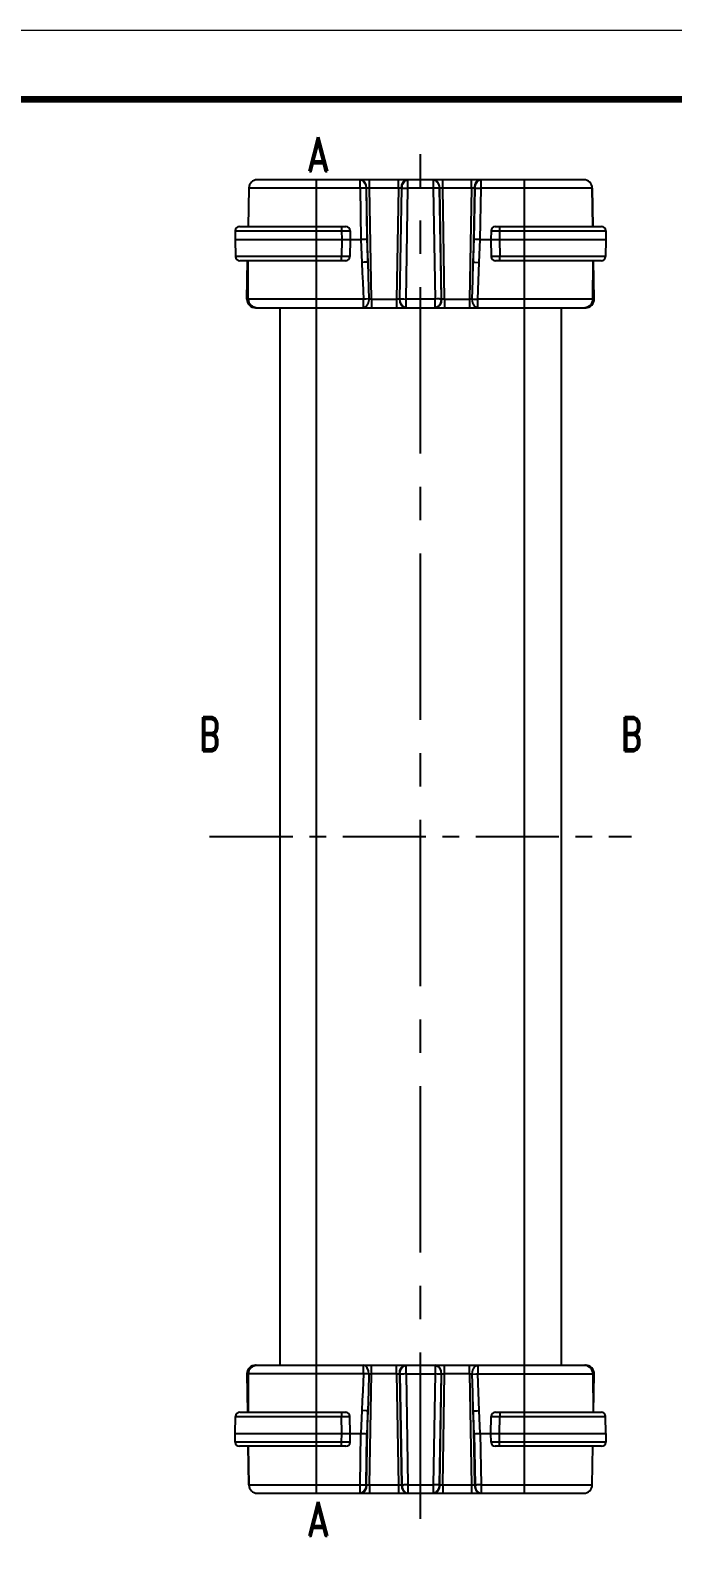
# Model space of a CAD drawing. Extents: x 2468 to 2936, y 274 to 599.
# Drawn here: x 2603.1 to 2678.4, y 419.9 to 599.2 of the extents above; entities that cross this region are included whole.
import ezdxf
from ezdxf.enums import TextEntityAlignment as Align

# ---------------------------------------------------------------- set-up
doc = ezdxf.new("R2010")
doc.units = 0
doc.header["$LTSCALE"] = 30.734
doc.linetypes.add('CENTER', pattern=[50.8, 31.75, -6.35, 6.35, -6.35])
doc.layers.get('0').update_dxf_attribs({"linetype": 'CONTINUOUS'})
doc.layers.add('from', color=7, linetype='CONTINUOUS', lineweight=13)
doc.layers.add('hatch', color=56, linetype='CONTINUOUS', lineweight=9)
doc.styles.add('ROMAND', font='romand.shx', dxfattribs={"width": 0.75, "bigfont": 'gbcbig.shx'})

msp = doc.modelspace()

# ---------------------------------------------------------------- linework, layer by layer
at = {"color": 1, "linetype": 'CENTER', "ltscale": 0.02}
msp.add_line((2648.817, 424.674), (2648.817, 584.674), dxfattribs=at)
at = {"color": 7, "linetype": 'Continuous'}
for p, q in [((2667.962, 581.674), (2629.671, 581.674)), ((2636.617, 427.674), (2636.617, 581.674)), ((2641.72, 581.674), (2641.935, 581.626)), ((2641.72, 580.691), (2641.72, 581.674)), ((2642.841, 580.691), (2642.841, 581.674)), ((2646.217, 580.691), (2646.217, 581.674)), ((2647.338, 580.691), (2647.338, 581.674)), ((2650.295, 581.674), (2650.417, 581.659)), ((2650.295, 581.674), (2650.295, 580.691)), ((2651.417, 580.691), (2651.417, 581.674)), ((2654.793, 580.691), (2654.793, 581.674)), ((2655.914, 580.691), (2655.914, 581.674)), ((2661.017, 427.674), (2661.017, 581.674)), ((2628.671, 580.691), (2628.593, 576.174)), ((2641.72, 580.691), (2628.671, 580.691)), ((2641.72, 580.691), (2641.825, 574.674)), ((2642.487, 580.698), (2642.221, 580.698)), ((2642.427, 580.698), (2642.532, 574.692)), ((2642.639, 572.015), (2642.487, 580.698)), ((2646.217, 580.691), (2642.841, 580.691)), ((2643.068, 567.691), (2642.841, 580.691)), ((2646.217, 580.691), (2645.99, 567.691)), ((2646.571, 580.698), (2646.344, 567.698)), ((2646.405, 567.698), (2646.631, 580.698)), ((2647.111, 567.691), (2647.338, 580.691)), ((2650.295, 580.691), (2647.338, 580.691)), ((2650.295, 580.691), (2650.522, 567.691)), ((2651.063, 580.698), (2650.795, 580.698)), ((2651.002, 580.698), (2651.229, 567.698)), ((2651.29, 567.698), (2651.063, 580.698)), ((2654.792, 580.691), (2651.417, 580.691)), ((2651.644, 567.691), (2651.417, 580.691)), ((2654.792, 580.691), (2654.566, 567.691)), ((2655.146, 580.698), (2654.995, 572.015)), ((2655.102, 574.692), (2655.207, 580.698)), ((2655.809, 574.674), (2655.914, 580.691)), ((2668.962, 580.691), (2655.914, 580.691)), ((2669.041, 576.174), (2668.962, 580.691)), ((2668.962, 580.691), (2669.041, 576.174)), ((2627.084, 575.682), (2627.067, 574.674)), ((2627.084, 575.682), (2639.549, 575.682)), ((2627.584, 576.174), (2640.049, 576.174)), ((2639.549, 576.174), (2639.549, 575.682)), ((2639.549, 575.682), (2639.567, 574.674)), ((2640.549, 575.682), (2640.567, 574.674)), ((2657.084, 575.682), (2657.067, 574.674)), ((2657.584, 576.174), (2670.049, 576.174)), ((2658.084, 575.682), (2658.067, 574.674)), ((2658.084, 576.174), (2658.084, 575.682)), ((2658.084, 575.682), (2670.549, 575.682)), ((2670.549, 575.682), (2670.567, 574.674)), ((2627.067, 574.674), (2641.825, 574.674)), ((2627.067, 574.674), (2627.102, 572.665)), ((2639.567, 574.674), (2639.532, 572.665)), ((2640.567, 574.674), (2640.532, 572.665)), ((2641.824, 574.674), (2641.932, 571.985)), ((2642.532, 574.692), (2642.639, 572.015)), ((2654.995, 572.015), (2655.102, 574.692)), ((2655.309, 574.687), (2655.102, 574.692)), ((2655.809, 574.674), (2655.309, 574.687)), ((2655.701, 571.985), (2655.809, 574.674)), ((2655.809, 574.674), (2670.567, 574.674)), ((2657.067, 574.674), (2657.102, 572.665)), ((2658.067, 574.674), (2658.102, 572.665)), ((2670.567, 574.674), (2670.532, 572.665)), ((2639.532, 572.665), (2627.102, 572.665)), ((2640.032, 572.174), (2627.602, 572.174)), ((2628.444, 567.691), (2628.523, 572.175)), ((2628.603, 567.668), (2628.579, 572.174)), ((2639.532, 572.174), (2639.532, 572.665)), ((2670.032, 572.174), (2657.602, 572.174)), ((2670.532, 572.665), (2658.102, 572.665)), ((2658.102, 572.174), (2658.102, 572.665)), ((2669.031, 567.668), (2669.054, 572.174)), ((2669.189, 567.691), (2669.111, 572.175)), ((2628.479, 567.695), (2628.444, 567.691)), ((2642.116, 567.668), (2628.603, 567.668)), ((2629.505, 566.674), (2629.243, 566.748)), ((2629.444, 566.674), (2668.189, 566.674)), ((2632.317, 566.674), (2632.317, 442.674)), ((2642.452, 567.684), (2642.116, 567.668)), ((2642.116, 566.674), (2642.116, 567.668)), ((2642.75, 567.698), (2642.452, 567.684)), ((2643.068, 567.691), (2645.99, 567.691)), ((2643.068, 567.691), (2643.068, 566.674)), ((2645.99, 567.691), (2645.99, 566.674)), ((2647.111, 566.674), (2646.889, 566.724)), ((2650.522, 567.691), (2647.111, 567.691)), ((2647.111, 566.674), (2647.111, 567.691)), ((2650.522, 566.674), (2650.522, 567.691)), ((2650.744, 566.724), (2650.522, 566.674)), ((2651.023, 567.698), (2651.29, 567.698)), ((2651.644, 567.691), (2654.566, 567.691)), ((2651.644, 567.691), (2651.644, 566.674)), ((2654.566, 567.691), (2654.566, 566.674)), ((2669.031, 567.668), (2655.518, 567.668)), ((2655.518, 566.674), (2655.518, 567.668)), ((2665.317, 566.674), (2665.317, 442.674)), ((2668.39, 566.748), (2668.129, 566.674)), ((2669.155, 567.695), (2669.189, 567.691)), ((2628.444, 441.656), (2628.523, 437.173)), ((2628.479, 441.652), (2628.444, 441.656)), ((2628.603, 441.679), (2628.579, 437.174)), ((2642.116, 441.679), (2628.603, 441.679)), ((2629.243, 442.599), (2629.505, 442.674)), ((2629.444, 442.674), (2668.189, 442.674)), ((2642.116, 441.679), (2642.116, 442.674)), ((2642.75, 441.649), (2642.698, 439.631)), ((2642.841, 428.656), (2643.068, 441.656)), ((2643.068, 441.656), (2643.068, 442.674)), ((2645.99, 441.656), (2643.068, 441.656)), ((2645.99, 441.656), (2645.99, 442.674)), ((2645.99, 441.656), (2646.217, 428.656)), ((2646.344, 441.649), (2646.571, 428.649)), ((2646.524, 441.649), (2646.344, 441.649)), ((2646.405, 441.649), (2646.631, 428.649)), ((2646.892, 442.624), (2647.111, 442.674)), ((2647.111, 441.656), (2647.111, 442.674)), ((2647.111, 441.656), (2647.338, 428.656)), ((2647.111, 441.656), (2650.522, 441.656)), ((2650.522, 441.656), (2650.295, 428.656)), ((2650.522, 442.674), (2650.522, 441.656)), ((2650.522, 442.674), (2650.744, 442.623)), ((2651.229, 441.649), (2651.002, 428.649)), ((2651.063, 428.649), (2651.29, 441.649)), ((2651.417, 428.656), (2651.644, 441.656)), ((2651.644, 441.656), (2651.644, 442.674)), ((2654.566, 441.656), (2651.644, 441.656)), ((2654.566, 441.656), (2654.566, 442.674)), ((2654.566, 441.656), (2654.793, 428.656)), ((2655.518, 442.674), (2655.518, 441.679)), ((2655.518, 441.679), (2669.031, 441.679)), ((2668.39, 442.599), (2668.129, 442.674)), ((2669.031, 441.679), (2669.054, 437.174)), ((2669.111, 437.173), (2669.189, 441.656)), ((2669.155, 441.652), (2669.189, 441.656)), ((2627.067, 434.674), (2627.102, 436.682)), ((2627.102, 436.682), (2639.532, 436.682)), ((2627.602, 437.174), (2640.032, 437.174)), ((2639.532, 437.174), (2639.532, 436.682)), ((2639.567, 434.674), (2639.532, 436.682)), ((2640.567, 434.674), (2640.532, 436.682)), ((2641.932, 437.363), (2641.824, 434.674)), ((2642.488, 428.649), (2642.639, 437.333)), ((2642.639, 437.333), (2642.532, 434.655)), ((2654.995, 437.333), (2655.146, 428.649)), ((2655.102, 434.655), (2654.995, 437.333)), ((2655.809, 434.674), (2655.701, 437.363)), ((2657.067, 434.674), (2657.102, 436.682)), ((2657.602, 437.174), (2670.032, 437.174)), ((2658.067, 434.674), (2658.102, 436.682)), ((2658.102, 437.174), (2658.102, 436.682)), ((2658.102, 436.682), (2670.532, 436.682)), ((2670.567, 434.674), (2670.532, 436.682)), ((2627.084, 433.665), (2627.067, 434.674)), ((2627.067, 434.674), (2641.825, 434.674)), ((2639.549, 433.665), (2639.567, 434.674)), ((2640.549, 433.665), (2640.567, 434.674)), ((2641.72, 428.656), (2641.825, 434.674)), ((2642.427, 428.649), (2642.532, 434.655)), ((2655.102, 434.655), (2655.207, 428.649)), ((2655.809, 434.674), (2655.914, 428.656)), ((2655.809, 434.674), (2670.567, 434.674)), ((2657.084, 433.665), (2657.067, 434.674)), ((2658.084, 433.665), (2658.067, 434.674)), ((2670.567, 434.674), (2670.549, 433.665)), ((2639.549, 433.665), (2627.084, 433.665)), ((2640.049, 433.174), (2627.584, 433.174)), ((2628.671, 428.656), (2628.593, 433.174)), ((2628.593, 433.174), (2628.671, 428.656)), ((2639.549, 433.174), (2639.549, 433.665)), ((2670.049, 433.174), (2657.584, 433.174)), ((2658.084, 433.174), (2658.084, 433.665)), ((2670.549, 433.665), (2658.084, 433.665)), ((2668.962, 428.656), (2669.041, 433.174)), ((2628.671, 428.656), (2641.72, 428.656)), ((2641.72, 427.674), (2641.72, 428.656)), ((2642.841, 428.656), (2642.841, 427.674)), ((2642.841, 428.656), (2646.217, 428.656)), ((2646.217, 428.656), (2646.217, 427.674)), ((2646.571, 428.649), (2646.839, 428.65)), ((2647.338, 428.656), (2647.338, 427.674)), ((2647.338, 428.656), (2650.295, 428.656)), ((2650.295, 428.656), (2650.295, 427.674)), ((2651.417, 428.656), (2651.417, 427.674)), ((2651.417, 428.656), (2654.793, 428.656)), ((2654.793, 428.656), (2654.793, 427.674)), ((2655.146, 428.649), (2655.414, 428.65)), ((2655.914, 428.656), (2655.914, 427.674)), ((2655.914, 428.656), (2668.962, 428.656)), ((2629.671, 427.674), (2667.962, 427.674)), ((2641.933, 427.72), (2641.72, 427.674))]:
    msp.add_line(p, q, dxfattribs=at)
at = {"color": 1, "linetype": 'CENTER', "ltscale": 0.01}
msp.add_line((2624.067, 504.674), (2673.567, 504.674), dxfattribs=at)
at = {"color": 7, "linetype": 'Continuous'}
for points in [[(2642.488, 580.698), (2642.429, 581.073), (2642.274, 581.389), (2642.047, 581.6), (2641.781, 581.674)], [(2641.935, 581.626), (2642.13, 581.488), (2642.286, 581.273), (2642.388, 581.001), (2642.427, 580.698)], [(2646.571, 580.698), (2646.629, 581.073), (2646.784, 581.389), (2647.011, 581.6), (2647.278, 581.674)], [(2646.631, 580.698), (2646.645, 580.869), (2646.679, 581.034), (2646.732, 581.188), (2646.804, 581.328), (2646.891, 581.448), (2646.99, 581.544)], [(2646.99, 581.544), (2647.101, 581.616), (2647.218, 581.659), (2647.338, 581.674)], [(2651.063, 580.698), (2651.004, 581.073), (2650.85, 581.389), (2650.623, 581.6), (2650.356, 581.674)], [(2650.417, 581.659), (2650.534, 581.615), (2650.645, 581.543)], [(2650.645, 581.543), (2650.744, 581.446), (2650.831, 581.326), (2650.902, 581.187), (2650.955, 581.033), (2650.989, 580.869), (2651.002, 580.698)], [(2655.146, 580.698), (2655.205, 581.073), (2655.359, 581.389), (2655.586, 581.6), (2655.853, 581.674)], [(2655.207, 580.698), (2655.22, 580.869), (2655.254, 581.034), (2655.308, 581.188), (2655.379, 581.328), (2655.466, 581.448), (2655.566, 581.544)], [(2655.566, 581.544), (2655.676, 581.616), (2655.793, 581.659), (2655.914, 581.674)], [(2642.221, 580.698), (2641.979, 580.695), (2641.72, 580.691)], [(2642.841, 580.691), (2642.712, 580.695), (2642.591, 580.698), (2642.487, 580.698)], [(2646.571, 580.698), (2646.467, 580.698), (2646.347, 580.695), (2646.217, 580.691)], [(2646.571, 580.698), (2646.839, 580.698), (2647.08, 580.695), (2647.338, 580.691)], [(2650.795, 580.698), (2650.554, 580.695), (2650.295, 580.691)], [(2651.417, 580.691), (2651.287, 580.695), (2651.167, 580.698), (2651.063, 580.698)], [(2655.146, 580.698), (2655.043, 580.698), (2654.922, 580.695), (2654.792, 580.691)], [(2655.146, 580.698), (2655.414, 580.698), (2655.655, 580.695), (2655.914, 580.691)], [(2639.549, 575.682), (2639.858, 575.685), (2640.137, 575.686), (2640.358, 575.686), (2640.5, 575.685), (2640.549, 575.682)], [(2657.084, 575.682), (2657.133, 575.685), (2657.275, 575.686), (2657.497, 575.686), (2657.775, 575.685), (2658.084, 575.682)], [(2642.532, 574.692), (2642.324, 574.687), (2642.083, 574.681), (2641.825, 574.674)], [(2640.532, 572.665), (2640.483, 572.663), (2640.341, 572.662), (2640.12, 572.662), (2639.841, 572.663), (2639.532, 572.665)], [(2642.639, 572.015), (2642.191, 571.995), (2641.932, 571.985)], [(2641.932, 571.985), (2641.982, 570.772), (2642.029, 569.652), (2642.073, 568.621), (2642.116, 567.668)], [(2642.639, 572.015), (2642.679, 570.418), (2642.717, 568.984), (2642.75, 567.697)], [(2654.883, 567.698), (2654.94, 569.856), (2654.995, 572.015)], [(2654.995, 572.015), (2655.202, 572.006), (2655.701, 571.985)], [(2655.518, 567.668), (2655.612, 569.827), (2655.701, 571.985)], [(2658.102, 572.665), (2657.793, 572.663), (2657.514, 572.662), (2657.293, 572.662), (2657.151, 572.663), (2657.102, 572.665)], [(2628.603, 567.698), (2628.579, 567.698), (2628.479, 567.695)], [(2629.444, 566.674), (2629.222, 566.724), (2629.068, 566.837)], [(2642.75, 567.698), (2642.745, 567.539), (2642.723, 567.382), (2642.686, 567.234), (2642.634, 567.097), (2642.57, 566.975), (2642.493, 566.87), (2642.408, 566.786), (2642.314, 566.724), (2642.216, 566.686), (2642.116, 566.674)], [(2642.75, 567.697), (2642.847, 567.697), (2642.954, 567.695), (2643.068, 567.691)], [(2645.99, 567.691), (2646.12, 567.695), (2646.24, 567.698), (2646.344, 567.698)], [(2646.344, 567.698), (2646.61, 567.698), (2646.852, 567.695), (2647.111, 567.691)], [(2646.344, 567.698), (2646.392, 567.308), (2646.545, 566.975), (2646.776, 566.752), (2647.051, 566.674)], [(2646.889, 566.724), (2646.69, 566.871), (2646.533, 567.098), (2646.435, 567.384), (2646.405, 567.698)], [(2651.023, 567.698), (2650.782, 567.695), (2650.522, 567.691)], [(2651.29, 567.698), (2651.241, 567.308), (2651.089, 566.975), (2650.858, 566.752), (2650.583, 566.674)], [(2651.229, 567.698), (2651.199, 567.384), (2651.101, 567.098), (2650.944, 566.871), (2650.744, 566.724)], [(2651.29, 567.698), (2651.393, 567.698), (2651.514, 567.695), (2651.644, 567.691)], [(2654.566, 567.691), (2654.679, 567.695), (2654.787, 567.697), (2654.883, 567.698)], [(2655.518, 566.674), (2655.319, 566.724), (2655.14, 566.871), (2654.999, 567.098), (2654.91, 567.383), (2654.883, 567.698)], [(2654.883, 567.698), (2655.075, 567.689), (2655.518, 567.668)], [(2668.189, 566.674), (2668.411, 566.724), (2668.565, 566.837)], [(2669.031, 567.698), (2669.054, 567.698), (2669.155, 567.695)], [(2628.603, 441.65), (2628.579, 441.65), (2628.479, 441.652)], [(2629.444, 442.674), (2629.222, 442.623), (2629.068, 442.51)], [(2642.116, 441.679), (2642.072, 440.704), (2642.027, 439.661), (2641.98, 438.547), (2641.932, 437.363)], [(2642.75, 441.649), (2642.707, 442.039), (2642.57, 442.372), (2642.362, 442.595), (2642.116, 442.674)], [(2642.75, 441.649), (2642.558, 441.658), (2642.116, 441.679)], [(2643.068, 441.656), (2642.954, 441.653), (2642.847, 441.65), (2642.75, 441.649)], [(2646.344, 441.649), (2646.24, 441.65), (2646.12, 441.652), (2645.99, 441.656)], [(2646.344, 441.649), (2646.392, 442.039), (2646.545, 442.372), (2646.776, 442.595), (2647.051, 442.674)], [(2646.405, 441.649), (2646.435, 441.964), (2646.534, 442.251), (2646.692, 442.478), (2646.892, 442.624)], [(2647.111, 441.656), (2646.955, 441.654), (2646.803, 441.652), (2646.657, 441.65), (2646.524, 441.649)], [(2651.29, 441.649), (2651.023, 441.65), (2650.782, 441.652), (2650.522, 441.656)], [(2651.29, 441.649), (2651.241, 442.039), (2651.089, 442.372), (2650.858, 442.595), (2650.583, 442.674)], [(2650.744, 442.623), (2650.944, 442.477), (2651.101, 442.249), (2651.199, 441.964), (2651.229, 441.649)], [(2651.644, 441.656), (2651.514, 441.652), (2651.394, 441.65), (2651.29, 441.649)], [(2654.883, 441.649), (2654.787, 441.65), (2654.68, 441.653), (2654.566, 441.656)], [(2654.883, 441.649), (2654.91, 441.964), (2654.999, 442.25), (2655.14, 442.477), (2655.319, 442.623), (2655.518, 442.674)], [(2654.883, 441.649), (2655.291, 441.669), (2655.518, 441.679)], [(2654.995, 437.333), (2654.94, 439.491), (2654.883, 441.649)], [(2655.701, 437.363), (2655.612, 439.521), (2655.518, 441.679)], [(2668.565, 442.51), (2668.411, 442.623), (2668.189, 442.674)], [(2669.031, 441.65), (2669.054, 441.65), (2669.155, 441.652)], [(2642.698, 439.631), (2642.669, 438.517), (2642.639, 437.333)], [(2639.532, 436.682), (2639.841, 436.685), (2640.12, 436.686), (2640.341, 436.686), (2640.483, 436.685), (2640.532, 436.682)], [(2642.639, 437.333), (2642.432, 437.342), (2641.932, 437.363)], [(2654.995, 437.333), (2655.443, 437.352), (2655.701, 437.363)], [(2657.102, 436.682), (2657.151, 436.685), (2657.293, 436.686), (2657.514, 436.686), (2657.793, 436.685), (2658.102, 436.682)], [(2641.825, 434.674), (2642.083, 434.666), (2642.324, 434.66), (2642.532, 434.655)], [(2655.102, 434.655), (2655.309, 434.66), (2655.809, 434.674)], [(2640.549, 433.665), (2640.5, 433.663), (2640.358, 433.662), (2640.137, 433.662), (2639.858, 433.663), (2639.549, 433.665)], [(2658.084, 433.665), (2657.775, 433.663), (2657.497, 433.662), (2657.275, 433.662), (2657.133, 433.663), (2657.084, 433.665)], [(2641.72, 428.656), (2641.977, 428.652), (2642.219, 428.65), (2642.488, 428.649)], [(2642.488, 428.649), (2642.429, 428.274), (2642.274, 427.958), (2642.047, 427.747), (2641.781, 427.674)], [(2642.427, 428.649), (2642.388, 428.346), (2642.285, 428.073), (2642.129, 427.858), (2641.933, 427.72)], [(2642.488, 428.649), (2642.591, 428.65), (2642.711, 428.652), (2642.841, 428.656)], [(2646.217, 428.656), (2646.347, 428.652), (2646.467, 428.65), (2646.571, 428.649)], [(2646.571, 428.649), (2646.629, 428.274), (2646.784, 427.958), (2647.011, 427.747), (2647.278, 427.674)], [(2646.631, 428.649), (2646.645, 428.479), (2646.679, 428.314), (2646.732, 428.159), (2646.804, 428.019), (2646.891, 427.899), (2646.99, 427.803)], [(2647.338, 428.656), (2647.08, 428.652), (2646.839, 428.65)], [(2651.063, 428.649), (2650.795, 428.65), (2650.554, 428.652), (2650.295, 428.656)], [(2651.063, 428.649), (2651.004, 428.274), (2650.85, 427.958), (2650.623, 427.747), (2650.356, 427.674)], [(2651.002, 428.649), (2650.989, 428.479), (2650.955, 428.314), (2650.902, 428.159), (2650.83, 428.019), (2650.743, 427.899), (2650.643, 427.803)], [(2651.063, 428.649), (2651.167, 428.65), (2651.287, 428.652), (2651.417, 428.656)], [(2654.793, 428.656), (2654.922, 428.652), (2655.042, 428.65), (2655.146, 428.649)], [(2655.146, 428.649), (2655.205, 428.274), (2655.359, 427.958), (2655.586, 427.747), (2655.853, 427.674)], [(2655.207, 428.649), (2655.22, 428.479), (2655.254, 428.314), (2655.308, 428.159), (2655.379, 428.019), (2655.466, 427.899), (2655.566, 427.803)], [(2655.914, 428.656), (2655.655, 428.652), (2655.414, 428.65)], [(2646.99, 427.803), (2647.101, 427.732), (2647.218, 427.688), (2647.338, 427.674)], [(2650.643, 427.803), (2650.533, 427.732), (2650.416, 427.688), (2650.295, 427.674)], [(2655.566, 427.803), (2655.676, 427.732), (2655.793, 427.688), (2655.914, 427.674)]]:
    msp.add_lwpolyline(points, dxfattribs=at)
for centre, radius, start, end in [((2629.671, 580.674), 1, 90, 179), ((2667.962, 580.674), 1, 1, 90), ((2627.584, 575.674), 0.5, 90, 179), ((2640.049, 575.674), 0.5, 1, 90), ((2657.584, 575.674), 0.5, 90, 179.00005), ((2670.049, 575.674), 0.5, 1, 90), ((2627.602, 572.674), 0.5, 181, 270), ((2640.032, 572.674), 0.5, 270, 359.00007), ((2657.602, 572.674), 0.5, 181, 270), ((2670.032, 572.674), 0.5, 270, 359), ((2629.444, 567.674), 1, 179, 270), ((2629.603, 567.674), 1, 180.3, 270), ((2668.031, 567.674), 1, 270, 359.7), ((2668.189, 567.674), 1, 270, 1), ((2629.444, 441.674), 1, 90, 181), ((2629.603, 441.674), 1, 90, 179.7), ((2668.031, 441.674), 1, 0.3, 90), ((2668.189, 441.674), 1, 359, 90), ((2627.602, 436.674), 0.5, 90, 179), ((2640.032, 436.674), 0.5, 1, 90), ((2657.602, 436.674), 0.5, 90, 179.00007), ((2670.032, 436.674), 0.5, 1, 90), ((2627.584, 433.674), 0.5, 181, 270), ((2640.049, 433.674), 0.5, 270, 359.00005), ((2657.584, 433.674), 0.5, 181, 270), ((2670.049, 433.674), 0.5, 270, 359), ((2629.671, 428.674), 1, 181, 270), ((2667.962, 428.674), 1, 270, 359)]:
    msp.add_arc(centre, radius, start, end, dxfattribs=at)
at = {"layer": 'from'}
msp.add_lwpolyline([(2468.134, 274.207), (2935.759, 274.207), (2935.759, 599.164), (2468.134, 599.164)], close=True, dxfattribs=at)
at = {"layer": 'from', "const_width": 0.806}
msp.add_lwpolyline([(2476.193, 282.266), (2476.193, 591.105), (2927.7, 591.105), (2927.7, 282.266), (2476.193, 282.266)], dxfattribs=at)
at = {"layer": 'hatch', "color": 2}
for points in [[(2648.817, 584.674, 0, 0, 0), (2644.817, 584.674, 1.2, 0, 0), (2640.817, 584.674, 0, 0, 0)], [(2624.067, 504.674, 0, 0, 0), (2624.067, 508.674, 1.2, 0, 0), (2624.067, 512.674, 0, 0, 0)], [(2673.567, 504.674, 0, 0, 0), (2673.567, 508.674, 1.2, 0, 0), (2673.567, 512.674, 0, 0, 0)], [(2648.817, 424.674, 0, 0, 0), (2644.817, 424.674, 1.2, 0, 0), (2640.817, 424.674, 0, 0, 0)]]:
    msp.add_lwpolyline(points, format="xyseb", dxfattribs=at)

# ---------------------------------------------------------------- texts
at = {"layer": 'hatch', "color": 6, "style": 'ROMAND', "width": 0.75}
for s, p in [('A', (2636.817, 584.674)), ('B', (2624.067, 516.674)), ('B', (2673.567, 516.674)), ('A', (2636.817, 424.674))]:
    msp.add_text(s, height=4, dxfattribs=at).set_placement(p, align=Align.MIDDLE)

doc.saveas('drawing.dxf')
